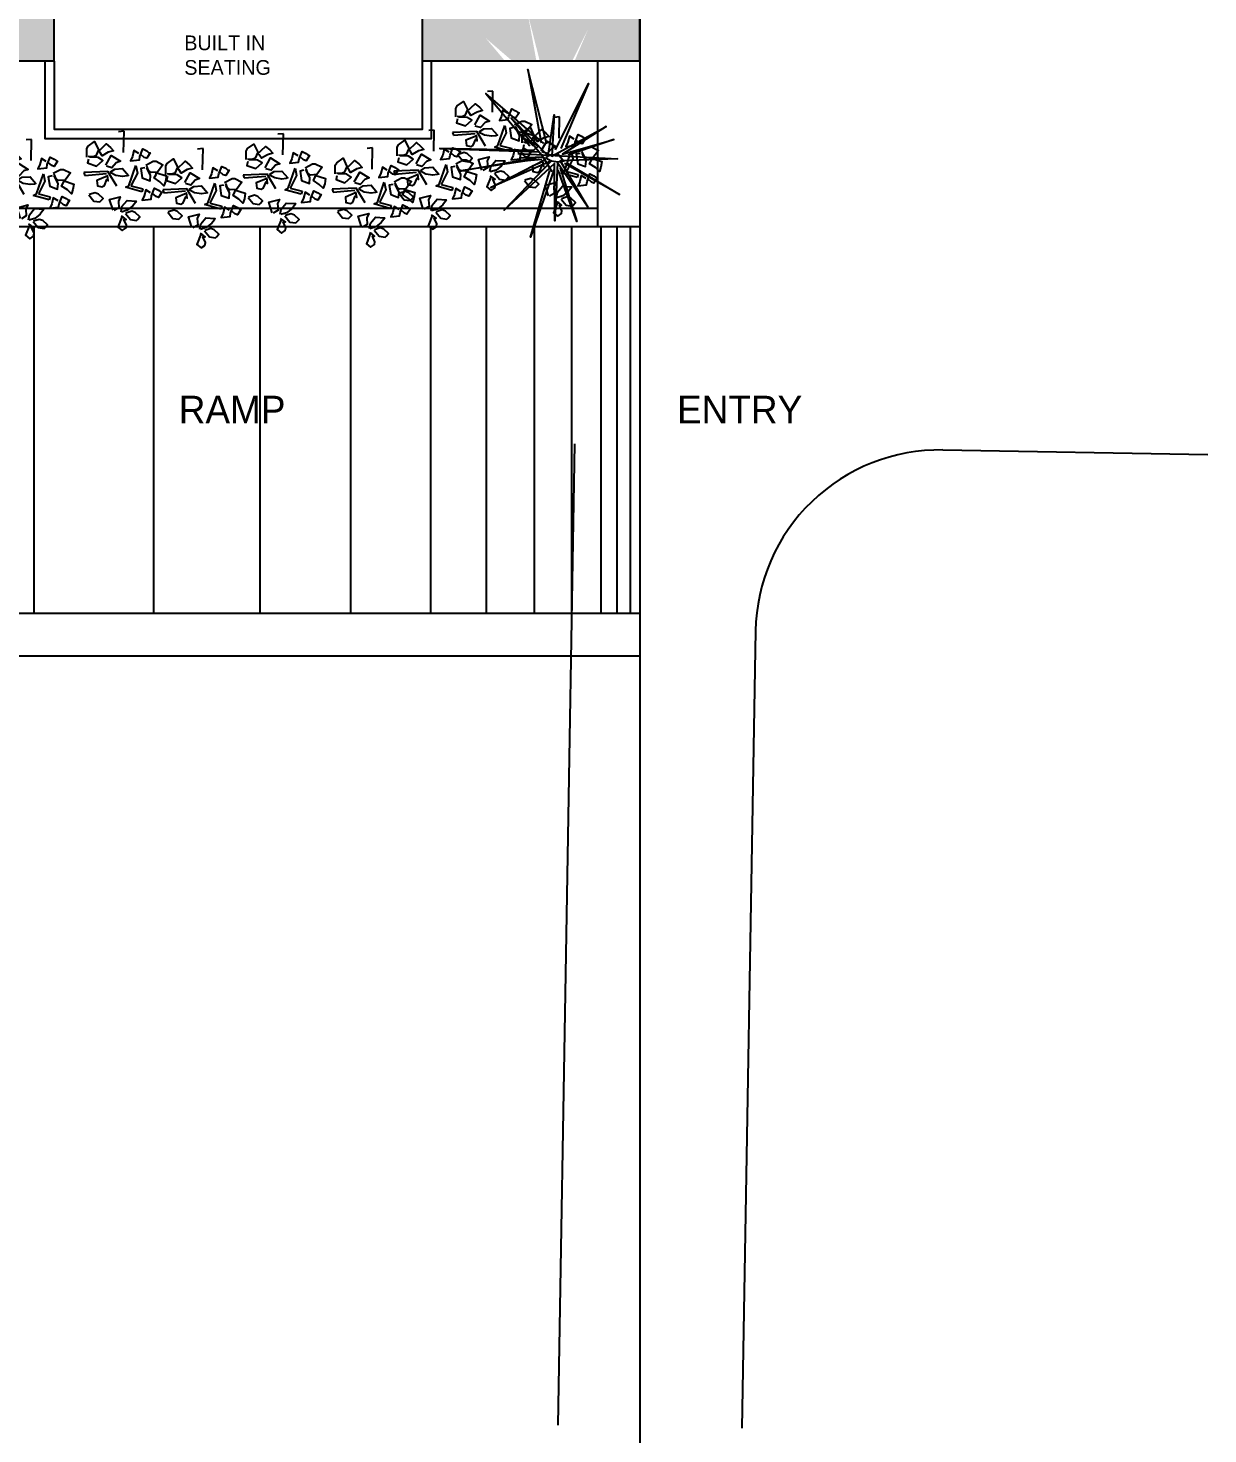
# Model space of a CAD drawing. Header units: inches. Extents: x -706 to 45253, y -3984 to 13819.
# Drawn here: x 30283 to 30923, y 5669 to 6433 of the extents above; entities that cross this region are included whole.
import ezdxf

# ---------------------------------------------------------------- set-up
doc = ezdxf.new("R2010")
doc.units = ezdxf.units.IN
for name, color, linetype in [('BC-Hatch', 8, 'Continuous'), ('BC-WALLS', 1, 'Continuous'), ('BC-WHITECOLOR', 7, 'Continuous'), ('WALL', 1, 'Continuous')]:
    doc.layers.add(name, color=color, linetype=linetype)
doc.styles.add('style2', font='FreeSans.ttf')

# ---------------------------------------------------------------- blocks, each defined once
blk = doc.blocks.new('A$C18291425')
at = {"color": 66}
for p, q in [((43.8, 107.8), (37.9, 107.3)), ((49.1, 48.6), (56.6, 70.5)), ((58.2, 62.5), (51.3, 48.6)), ((56.6, 70.5), (58.2, 62.5)), ((45.4, 47), (49.1, 48.6)), ((63, 42.2), (45.4, 47)), ((51.3, 48.6), (64.1, 45.4)), ((64.1, 45.4), (63, 42.2))]:
    blk.add_line(p, q, dxfattribs=at)
at = {"color": 86}
for p, q in [((43.3, 84.9), (43.8, 107.8)), ((26.2, 64.1), (0, 63)), ((0, 63), (1.1, 59.8)), ((1.1, 59.8), (24.6, 61.9)), ((24.6, 61.9), (24.6, 61.9)), ((35.8, 48.1), (26.2, 64.1))]:
    blk.add_line(p, q, dxfattribs=at)
for points in [[(3.4, 79.9), (3.4, 89), (4.9, 91.8), (11.8, 96.6), (16, 87.7), (13.2, 81.3), (10.1, 80), (4.8, 80.3)], [(15.5, 85.5), (24.3, 94.1), (29, 90.4), (32.5, 86.7), (26.7, 85), (19.9, 81.3), (17.6, 85), (16, 86.5)], [(59.8, 83.8), (54.5, 87), (52.9, 80.6), (50.7, 75.8), (60.4, 76.9), (60.9, 80.6), (64.1, 88.6), (68.4, 86.5), (70.5, 84.9), (72.1, 84.3), (68.4, 78.5), (65.7, 79.5), (62, 82.7)], [(67.3, 71), (75.3, 75.3), (78.5, 75.3), (86, 71.5), (80.1, 63.5), (73.2, 63), (70.5, 65.1), (68.4, 69.9)], [(78, 63), (89.7, 59.3), (88.7, 53.4), (87.1, 48.6), (82.8, 52.9), (76.4, 57.1), (78.5, 60.9), (79.1, 63)], [(26.2, 59.3), (14.4, 54.5), (15, 48.6), (19.8, 47.5), (22.4, 49.1), (25.1, 55.5), (26.7, 53.9), (26.2, 57.7), (25.6, 60.3)], [(72.6, 41.1), (67.3, 44.3), (65.7, 37.9), (63.6, 33.1), (73.2, 34.2), (73.7, 37.9), (76.9, 45.9), (81.2, 43.8), (83.3, 42.2), (84.9, 41.7), (81.2, 35.8), (78.5, 36.9), (74.8, 40.1)], [(41.8, 15.5), (37.2, 3.7), (41.8, 0), (45.9, 2.8), (46.5, 5.8), (43.7, 12.1), (46, 12.2), (42.9, 14.4), (40.6, 15.8)]]:
    blk.add_lwpolyline(points, dxfattribs=at)
at = {"color": 66}
for points in [[(5.2, 77.7), (4.2, 73.4), (13.9, 70.1), (20.7, 76.1), (15.8, 79.3), (6.3, 79.6)], [(24, 71), (29.9, 81.7), (40.1, 75.3), (35.3, 73.7), (30.4, 68.3), (24.6, 69.9)], [(28.8, 63.5), (33.7, 66.7), (42.2, 67.3), (48.6, 59.8), (47, 59.3), (42.2, 58.7), (34.7, 59.8), (28.8, 63)], [(66.2, 68.3), (62, 67.3), (63.6, 57.1), (72.1, 53.9), (72.6, 59.8), (68.4, 68.3)], [(5.7, 38.7), (11.1, 32), (17.6, 31.1), (18.7, 32.2), (21.2, 34.9), (16.2, 39.7), (12.4, 41.1), (6, 39.1)], [(31.8, 22), (28.1, 33.6), (39.7, 36.6), (37.6, 32), (38.1, 24.8), (32.9, 21.7)], [(40.5, 20.4), (41.5, 26), (47, 32.6), (56.8, 32.1), (56.1, 30.6), (53.2, 26.7), (47.3, 22), (40.9, 20)], [(45.5, 18.6), (50.9, 12), (57.4, 11), (58.5, 12.2), (61, 14.9), (56, 19.6), (52.2, 21), (45.8, 19)]]:
    blk.add_lwpolyline(points, dxfattribs=at)
blk = doc.blocks.new('TREE 2 MNS')
at = {"color": 66}
for points in [[(-15859.8, 11976.8), (-15827.5, 12103.3), (-15850.3, 11979.2)], [(-15874.2, 11967.2), (-15930.3, 12079.4), (-15883.7, 11969.6)], [(-15854.6, 11978), (-15756.1, 12062.9), (-15830.9, 11974.1)], [(-15841.1, 11950.5), (-15713.9, 11931.4), (-15846.6, 11954.9)], [(-15838.3, 11966), (-15678.2, 11969.6), (-15845.5, 11963.7)], [(-15894.8, 11944), (-15983.1, 11891.4), (-15889.9, 11944)]]:
    blk.add_lwpolyline(points, dxfattribs=at)
at = {"color": 86}
for points in [[(-15810.5, 11960.7), (-15979.4, 11951.9), (-15882.2, 11948.3), (-15929.4, 11869.5), (-15877.8, 11945.1), (-15873.5, 11846.5), (-15872.9, 11944), (-15787.4, 11864.6), (-15867.4, 11948.3), (-15764.9, 11903.4), (-15857, 11950.5), (-15799.5, 12020.6), (-15862, 11957.1), (-15872.4, 12026.6), (-15868.5, 11956.6), (-15960.6, 12006.9), (-15886.6, 11959.8), (-15973.2, 11984.5), (-15895.9, 11958.2)], [(-15882.2, 11936.3), (-15910.7, 11845.4), (-15878.9, 11932.5)], [(-15872.4, 11934.1), (-15831.8, 11818.6), (-15864.7, 11931.9)]]:
    blk.add_lwpolyline(points, dxfattribs=at)

msp = doc.modelspace()

# ---------------------------------------------------------------- hatches: boundary and pattern name
at = {"layer": 'BC-Hatch'}
h = msp.add_hatch(color=16, dxfattribs=at)
h.paths.add_polyline_path([(30614.62, 6587.7), (30614.62, 6963.7), (30591.62, 6963.7), (30591.62, 6587.7)])
h.paths.add_polyline_path([(30577.83, 6414.7), (30586.73, 6432.48), (30579.19, 6414.7), (30614.62, 6414.7), (30614.62, 6437.7), (30554.47, 6437.7), (30560.33, 6414.7), (30568.06, 6414.7), (30568.19, 6415.59), (30568.14, 6414.7)])
h.paths.add_polyline_path([(30558.5, 6414.7), (30554.29, 6437.7), (30496.62, 6437.7), (30496.62, 6414.7), (30541.5, 6414.7), (30530.98, 6427.18), (30545.47, 6414.7)])
h.paths.add_polyline_path([(30296.62, 6414.7), (30296.62, 6437.7), (30128.62, 6437.7), (30128.62, 6426.92), (30128.62, 6414.7)])
h.paths.add_polyline_path([(30178.62, 6599.2, 1), (30201.62, 6599.2, 1)])
h.paths.add_polyline_path([(30178.62, 6952.2, 1), (30201.62, 6952.2, 1)])
h.paths.add_polyline_path([(29968.62, 6850.7), (29968.62, 6963.7), (29945.62, 6963.7), (29945.62, 6850.7)])
h.paths.add_polyline_path([(29968.62, 6437.7), (29968.62, 6700.7), (29945.62, 6700.7), (29945.62, 6610.7), (29945.62, 6437.7), (29915.62, 6437.7), (29915.62, 6414.7), (30018.62, 6414.7), (30018.62, 6426.92), (30018.62, 6437.7)])
h.paths.add_polyline_path([(29855.62, 6587.7), (29855.62, 6610.7), (29555.62, 6610.7), (29555.62, 6675.7), (29532.62, 6675.7), (29532.62, 6587.7), (29555.62, 6587.7)])
h.paths.add_polyline_path([(29555.62, 6875.7), (29555.62, 6952.2), (29832.62, 6952.2), (29832.62, 6940.7), (29855.62, 6940.7), (29855.62, 6963.7), (29532.62, 6963.7), (29532.62, 6875.7)])
h.paths.add_polyline_path([(29555.62, 6437.7), (29555.62, 6497.7), (29532.62, 6497.7), (29532.62, 6414.7), (29855.62, 6414.7), (29855.62, 6437.7)])
h.paths.add_polyline_path([(29968.62, 6091.7), (29968.62, 6114.7), (29870.62, 6114.7), (29870.62, 6091.7)])
h.paths.add_polyline_path([(30276.62, 6091.7), (30276.62, 6114.7), (30201.62, 6114.7), (30178.62, 6114.7), (30178.62, 6091.7)])
h.paths.add_polyline_path([(30253.62, 5780.2, 1), (30276.62, 5780.2, 1)])
h.paths.add_polyline_path([(29870.62, 5780.2, 1), (29893.62, 5780.2, 1)])
h.paths.add_polyline_path([(29807.12, 6437.7), (29807.12, 6497.7), (29795.62, 6497.7), (29795.62, 6442.7, 0.002309), (29796.36, 6442.7), (29800.16, 6442.7), (29800.16, 6443.95), (29806.36, 6443.95), (29806.36, 6437.7)], flags=16)

# ---------------------------------------------------------------- linework, layer by layer
for p, q in [((30591.62, 6414.7), (30591.62, 6324.7)), ((30614.62, 6414.7), (30614.62, 6091.7)), ((30591.62, 6334.7), (30201.62, 6334.7)), ((30614.62, 6324.7), (30178.62, 6324.7)), ((30614.62, 6114.7), (30201.62, 6114.7)), ((30276.62, 6091.7), (30614.62, 6091.7))]:
    msp.add_line(p, q)
for points in [[(30291.62, 6414.7), (30291.62, 6372.7), (30501.62, 6372.7), (30501.62, 6414.7)], [(30296.62, 6414.7), (30296.62, 6377.7), (30496.62, 6377.7), (30496.62, 6414.7)]]:
    msp.add_lwpolyline(points)
for p, q in [((30614.62, 8278.65), (30614.62, 2747.48)), ((30285.77, 6114.7), (30285.77, 6324.7)), ((30350.8, 6114.7), (30350.8, 6324.7)), ((30408.6, 6114.7), (30408.6, 6324.7)), ((30457.73, 6114.7), (30457.73, 6324.7)), ((30501.09, 6114.7), (30501.09, 6324.7)), ((30531.43, 6114.7), (30531.43, 6324.7)), ((30557.44, 6114.7), (30557.44, 6324.7)), ((30577.68, 6114.7), (30577.68, 6324.7)), ((30593.57, 6114.7), (30593.57, 6324.7)), ((30602.24, 6114.7), (30602.24, 6324.7)), ((30609.62, 6114.7), (30609.62, 6324.7)), ((30579.19, 6206.95), (30570.07, 5674.03)), ((30779.16, 6203.53), (30923.03, 6201.07)), ((30677.46, 6105.25), (30670.06, 5672.32))]:
    msp.add_line(p, q, dxfattribs=at)
msp.add_arc((30777.45, 6103.54), 100, 89.02008, 179.02008, dxfattribs=at)
at = {"layer": 'BC-WALLS'}
for p, q in [((30296.62, 6414.7), (30296.62, 6437.7)), ((30496.62, 6414.7), (30496.62, 6437.7)), ((30614.62, 6414.7), (30614.62, 6437.7)), ((30296.62, 6414.7), (30128.62, 6414.7)), ((30614.62, 6414.7), (30496.62, 6414.7))]:
    msp.add_line(p, q, dxfattribs=at)

# ---------------------------------------------------------------- block references
at = {"color": 7, "xscale": 0.5000000000000001, "yscale": 0.5000000000000002, "zscale": 0.5, "rotation": 359.9999999999999}
for p in [(30513.01, 6344.51), (30549.13, 6330.46), (30312.73, 6322.68), (30399.21, 6321.33), (30481.15, 6323.39), (30262.51, 6318.28), (30355.59, 6313.26), (30447.6, 6313.63)]:
    msp.add_blockref('A$C18291425', p, dxfattribs=at)
at = {"layer": 'WALL', "xscale": -0.319999999999709, "yscale": 0.319999999999709, "zscale": 0.3200000000000001, "rotation": 359.9999999999999}
msp.add_blockref('TREE 2 MNS', (25489.03, 2537.06), dxfattribs=at)

# ---------------------------------------------------------------- texts
at = {"layer": 'BC-WHITECOLOR', "width": 113.9495, "attachment_point": 1, "style": 'style2'}
for s, insert, char_height in [('{\\fFreeSans|b0|i0|c0|p18;BUILT IN\\PSEATING}', (30367.33, 6428.61), 8), ('{\\fFreeSans|b0|i0|c0|p18;RAMP}', (30364.31, 6232.98), 15), ('{\\fFreeSans|b0|i0|c0|p18;ENTRY}', (30634.83, 6232.98), 15)]:
    msp.add_mtext(s, dxfattribs=dict(at, insert=insert, char_height=char_height))

doc.saveas('drawing.dxf')
